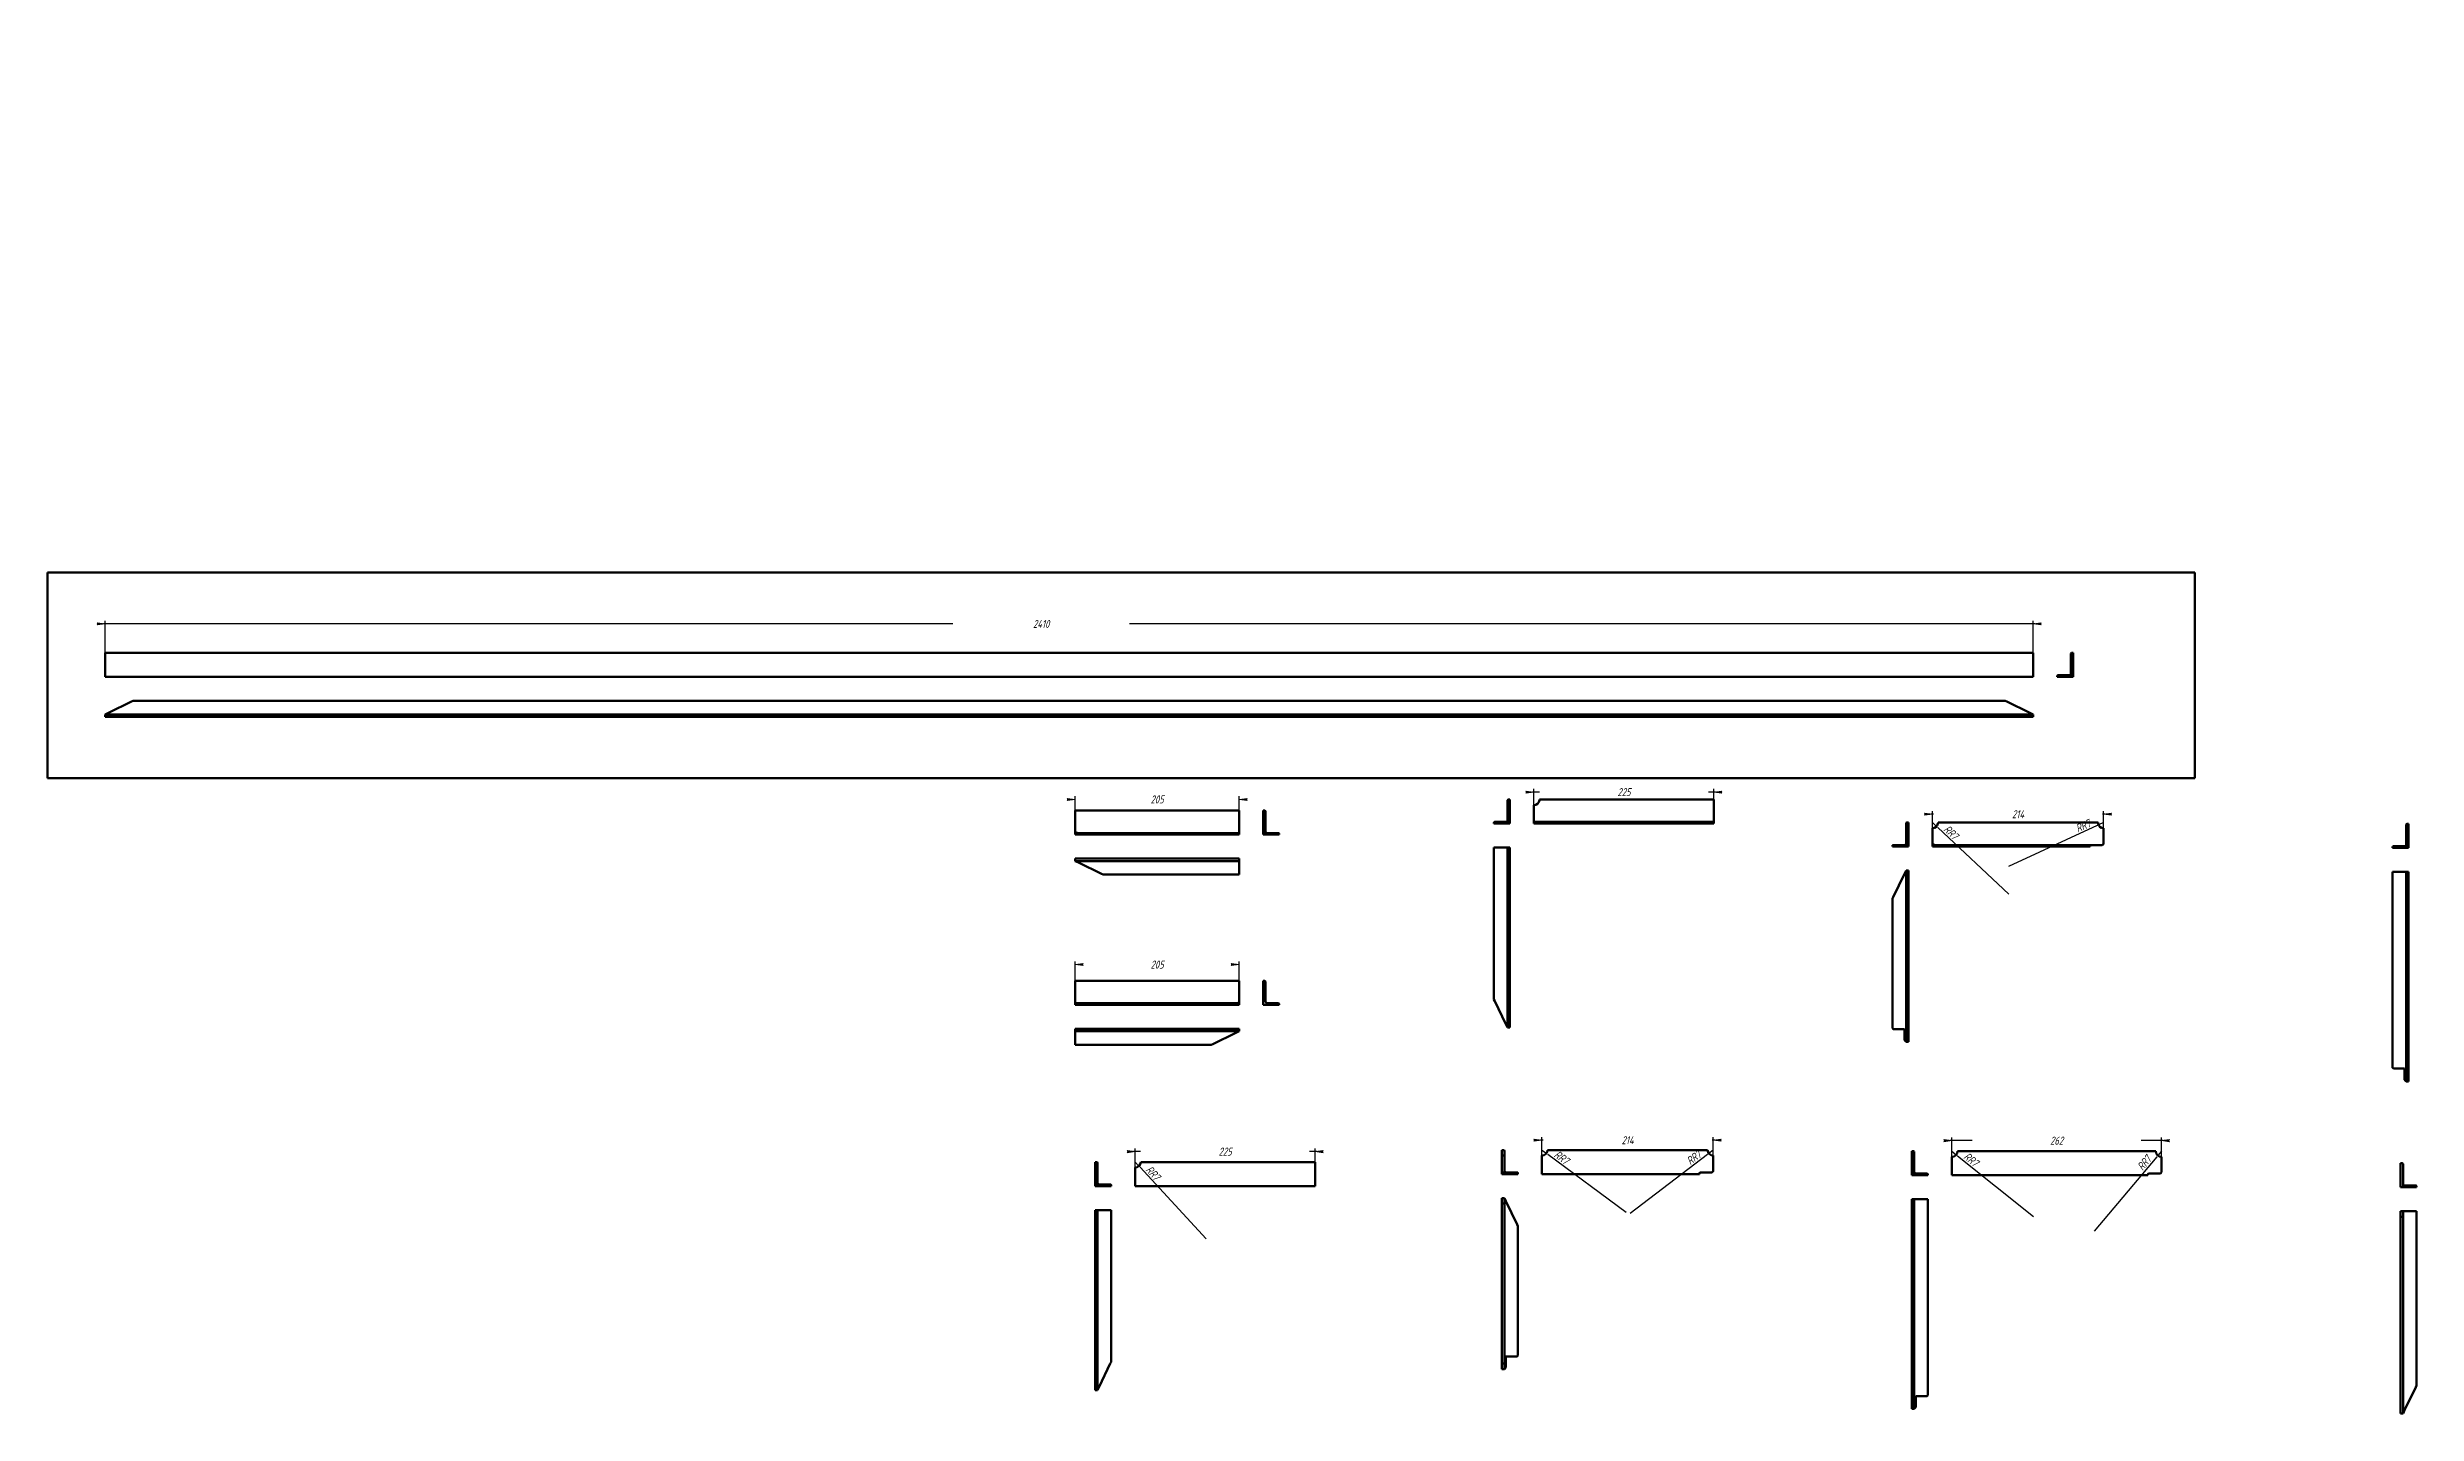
# Model space of a CAD drawing. Header units: millimetres. Extents: x -591 to 5315, y -924 to 297.
# Drawn here: x -591 to 890, y -557 to 297 of the extents above; entities that cross this region are included whole.
import ezdxf

# ---------------------------------------------------------------- set-up
doc = ezdxf.new("R2010")
doc.units = ezdxf.units.MM
doc.linetypes.add('K5LT_BASIC', pattern=[0])
doc.linetypes.add('K5LT_THIN', pattern=[0])
doc.layers.add('Системный слой', color=7, linetype='Continuous')
doc.layers.add('Системный слой (1)', color=7, linetype='Continuous', true_color=0x909090)
doc.styles.add('KDIMTEXTSTYLE', font='GOST_AU.SHX', dxfattribs={"width": 0.96, "oblique": 15, "height": 5})
doc.dimstyles.new('KDIMSTYLE (0.50)', dxfattribs={"dimtxt": 5, "dimasz": 1, "dimexe": 2, "dimexo": 0, "dimgap": 1, "dimtad": 1, "dimlfac": 2, "dimtxsty": 'KDIMTEXTSTYLE', "dimsah": 1, "dimcen": 0, "dimdle": 1, "dimadec": 0, "dimazin": 0, "dimtfac": 0.667, "dimtmove": 0, "dimatfit": 3, "dimfxl": 1, "dimtvp": 1, "dimtolj": 1, "dimtzin": 0, "dimarcsym": 0})

# ---------------------------------------------------------------- blocks, each defined once
blk = doc.blocks.new('U0')
at = {"layer": 'Системный слой (1)', "color": 5, "linetype": 'K5LT_BASIC', "lineweight": 60, "true_color": 0x0000ff}
for p, q in [((-591.0177778287658, -31.14171534612808), (750.9822221712342, -31.14171534612808)), ((-591.0177778287658, -159.7153020634488), (-591.0177778287658, -31.14171534612808)), ((750.9822221712342, -31.14171534612808), (750.9822221712342, -159.7153020634488)), ((750.9822221712342, -159.7153020634488), (-591.0177778287658, -159.7153020634488))]:
    blk.add_line(p, q, dxfattribs=at)
blk = doc.blocks.new('KDIMARROW_01')
at = {"layer": 'Системный слой'}
blk.add_hatch(color=0, dxfattribs=at).paths.add_polyline_path([(-5, -0.6582624912261956), (0, 0), (-5, 0.658262491226197), (-4.5, 5.51091059616309e-16)])
at = {"layer": 'Системный слой', "color": 0, "linetype": 'K5LT_THIN', "lineweight": 18}
for p, q in [((-4.5, 5.51091059616309e-16), (-5, 0.658262491226197)), ((-5, 0.658262491226197), (0, 0)), ((0, 0), (-5, -0.6582624912261956)), ((-5, -0.6582624912261956), (-4.5, 5.51091059616309e-16))]:
    blk.add_line(p, q, dxfattribs=at)
at = {"layer": 'Системный слой (1)', "color": 0, "linetype": 'K5LT_THIN', "lineweight": 18}
blk.add_line((0, 0), (-1, 0), dxfattribs=at)
blk = doc.blocks.new('KDIMARROW_02')
at = {"layer": 'Системный слой'}
blk.add_hatch(color=0, dxfattribs=at).paths.add_polyline_path([(4.5, -5.51091059616309e-16), (5, 0.6582624912261956), (0, 0), (5, -0.658262491226197)])
at = {"layer": 'Системный слой', "color": 0, "linetype": 'K5LT_THIN', "lineweight": 18}
for p, q in [((5, 0.6582624912261956), (0, 0)), ((0, 0), (5, -0.658262491226197)), ((0, 0), (7, -8.572527594031472e-16)), ((4.5, -5.51091059616309e-16), (5, 0.6582624912261956)), ((5, -0.658262491226197), (4.5, -5.51091059616309e-16))]:
    blk.add_line(p, q, dxfattribs=at)
at = {"layer": 'Системный слой (1)', "color": 0, "linetype": 'K5LT_THIN', "lineweight": 18}
blk.add_line((0, 0), (-1, 0), dxfattribs=at)

msp = doc.modelspace()

# ---------------------------------------------------------------- linework, layer by layer
at = {"layer": 'Системный слой (1)', "color": 5, "linetype": 'K5LT_BASIC', "lineweight": 60, "true_color": 0x0000ff}
for p, q in [((-554.968153834399, -81.35749035208391), (650.0318461655771, -81.35749035208391)), ((-554.968153834399, -81.35749035208391), (-554.968153834399, -96.35749035208391)), ((650.0318461655771, -81.35749035208391), (650.0318461655771, -96.35749035208391)), ((673.531846165578, -94.35749035208391), (673.531846165578, -81.85749035208391)), ((674.031846165578, -81.35749035208391), (675.031846165578, -81.35749035208391)), ((675.031846165578, -81.35749035208391), (675.031846165578, -96.35749035208391)), ((-554.968153834399, -96.35749035208391), (650.0318461655771, -96.35749035208391)), ((665.031846165578, -95.85749035208391), (665.031846165578, -96.35749035208391)), ((665.031846165578, -96.35749035208391), (673.531846165578, -96.35749035208721)), ((672.5318461655783, -95.35749035208391), (665.531846165578, -95.35749035208391)), ((673.531846165578, -94.35749035208391), (673.531846165578, -96.35749035208721)), ((675.031846165578, -96.35749035208391), (673.531846165578, -96.35749035208721)), ((-552.909330304987, -118.8574903520882), (-538.497565599104, -111.857490352088)), ((-537.468153834398, -111.357490352088), (-538.497565599104, -111.857490352088)), ((-537.468153834398, -111.357490352088), (632.5318461655771, -111.357490352088)), ((633.5612579302821, -111.857490352088), (632.5318461655771, -111.357490352088)), ((633.5612579302821, -111.857490352088), (647.9730226361651, -118.8574903520882)), ((-554.968153834399, -119.857490352088), (-552.909330304987, -118.8574903520882)), ((-554.968153834399, -120.357490352088), (-554.968153834399, -119.857490352088)), ((-554.968153834399, -119.857490352088), (650.0318461655771, -119.857490352088)), ((-554.968153834399, -120.357490352088), (-554.968153834399, -121.357490352088)), ((-554.968153834399, -121.357490352088), (650.0318461655771, -121.357490352088)), ((647.9730226361651, -118.8574903520882), (650.0318461655771, -119.857490352088)), ((650.0318461655771, -119.857490352088), (650.0318461655771, -120.357490352088)), ((650.0318461655771, -120.357490352088), (650.0318461655771, -121.357490352088)), ((321.5069428046595, -173.5116301187224), (321.5069428046595, -186.0116301187224)), ((323.0069428046595, -173.0116301187224), (322.0069428046595, -173.0116301187224)), ((323.0069428046595, -188.0116301187224), (323.0069428046595, -173.0116301187224)), ((338.0069428046595, -186.0116301187224), (338.0069428046595, -176.5116301187091)), ((450.506942804659, -173.0116301187224), (341.506942804659, -173.0116301187091)), ((450.506942804659, -173.0116301187224), (450.506942804659, -173.5116301187224)), ((450.506942804659, -173.5116301187224), (450.506942804659, -186.0116301187224)), ((51.25670481571535, -180.0116301187175), (153.7567048156955, -180.0116301187175)), ((51.25670481571535, -180.0116301187175), (51.25670481571535, -180.5116301187175)), ((51.25670481571535, -180.5116301187175), (51.25670481571535, -193.0116301187175)), ((153.7567048156955, -180.0116301187175), (153.7567048156955, -180.5116301187175)), ((153.7567048156955, -180.5116301187175), (153.7567048156955, -193.0116301187175)), ((168.7567048156952, -195.0116301187175), (168.7567048156952, -180.0116301187175)), ((168.7567048156952, -180.0116301187175), (169.7567048156952, -180.0116301187175)), ((170.2567048156952, -180.5116301187175), (170.2567048156952, -193.0116301187175)), ((313.0069428046595, -187.5116301187224), (313.0069428046595, -188.0116301187224)), ((321.5069428046595, -188.0116301187257), (313.0069428046595, -188.0116301187224)), ((320.5069428046595, -187.0116301187224), (313.5069428046595, -187.0116301187224)), ((321.5069428046595, -188.0116301187257), (321.5069428046595, -186.0116301187224)), ((321.5069428046595, -188.0116301187257), (323.0069428046595, -188.0116301187224)), ((338.0069428046595, -187.0116301187224), (338.0069428046595, -186.0116301187224)), ((434.0363545693644, -187.0116301187224), (338.0069428046595, -187.0116301187224)), ((338.0069428046595, -187.5116301187224), (338.0069428046595, -187.0116301187224)), ((338.0069428046595, -188.0116301187224), (338.0069428046595, -187.5116301187224)), ((433.006942804659, -188.0116301187224), (338.0069428046595, -188.0116301187224)), ((433.006942804659, -187.5116301187224), (433.006942804659, -188.0116301187224)), ((450.506942804659, -188.0116301187257), (433.006942804659, -188.0116301187224)), ((448.4481192752492, -187.0116301187224), (434.0363545693644, -187.0116301187224)), ((450.506942804659, -188.0116301187257), (450.506942804659, -186.0116301187224)), ((570.5162611134253, -191.0116301187174), (570.5162611134253, -188.0116301187174)), ((570.5162611134253, -200.5116301187174), (570.5162611134253, -191.0116301187174)), ((570.5162611134253, -191.0116301187174), (572.0162611134253, -191.0116301187297)), ((571.0162611134253, -187.5116301187174), (572.0162611134253, -187.5116301187174)), ((572.0162611134253, -187.5116301187174), (572.0162611134253, -191.0116301187297)), ((572.0162611134253, -191.0116301187297), (572.0162611134253, -200.5116301187174)), ((587.016261113426, -191.0116301187174), (587.016261113426, -200.5116301187174)), ((690.516261113426, -187.5116301187174), (590.516261113426, -187.5116301187174)), ((694.016261113426, -200.5116301187174), (694.016261113426, -191.0116301187174)), ((883.1122289675804, -188.7616301187175), (883.1122289675804, -191.7616301187138)), ((883.1122289675804, -191.7616301187138), (883.1122289675804, -201.2616301187175)), ((883.1122289675804, -191.7616301187138), (884.6122289675804, -191.7616301187138)), ((883.6122289675804, -188.2616301187175), (884.6122289675804, -188.2616301187175)), ((884.6122289675804, -191.7616301187138), (884.6122289675804, -188.2616301187175)), ((884.6122289675804, -201.2616301187175), (884.6122289675804, -191.7616301187138)), ((51.25670481571535, -195.0116301187175), (51.25670481571535, -193.0116301187175)), ((68.75670481571535, -195.0116301187175), (51.25670481571535, -195.0116301187175)), ((67.7272930510104, -194.0116301187175), (53.31552834512843, -194.0116301187175)), ((67.7272930510104, -194.0116301187175), (153.7567048156955, -194.0116301187175)), ((68.75670481571535, -194.5116301187175), (68.75670481571535, -195.0116301187175)), ((68.75670481571535, -195.0116301187175), (153.7567048156955, -195.0116301187175)), ((153.7567048156955, -193.0116301187175), (153.7567048156955, -194.0116301187175)), ((153.7567048156955, -194.0116301187175), (153.7567048156955, -194.5116301187175)), ((153.7567048156955, -194.5116301187175), (153.7567048156955, -195.0116301187175)), ((170.2567048156952, -195.0116301187175), (168.7567048156952, -195.0116301187175)), ((170.2567048156952, -195.0116301187175), (170.2567048156952, -193.0116301187175)), ((178.7567048156952, -195.0116301187175), (170.2567048156952, -195.0116301187175)), ((178.2567048156952, -194.0116301187175), (171.2567048156952, -194.0116301187175)), ((178.7567048156952, -194.5116301187175), (178.7567048156952, -195.0116301187175)), ((313.0069428046595, -298.0116301187263), (313.0069428046595, -203.0116301187268)), ((313.0069428046595, -203.0116301187268), (313.5069428046595, -203.0116301187268)), ((313.5069428046595, -203.0116301187268), (320.5069428046595, -203.0116301187268)), ((320.5069428046595, -203.0116301187268), (321.5069428046595, -203.0116301187268)), ((321.5069428046595, -203.0116301187268), (321.5069428046595, -206.4757317338513)), ((321.5069428046595, -203.0116301187268), (323.0069428046595, -203.0116301187268)), ((321.5069428046595, -315.5116301187263), (321.5069428046595, -206.4757317338513)), ((322.0069428046595, -206.5116301187263), (323.0069428046595, -206.5116301187263)), ((323.0069428046595, -206.5116301187263), (323.0069428046595, -203.0116301187268)), ((323.0069428046595, -315.5116301187263), (323.0069428046595, -206.5116301187263)), ((562.0162611134253, -202.5116301187174), (562.0162611134253, -202.0116301187174)), ((572.0162611134253, -202.5116301187174), (562.0162611134253, -202.5116301187174)), ((569.5162611134253, -201.5116301187174), (562.5162611134253, -201.5116301187174)), ((572.0162611134253, -201.5116301187174), (569.5162611134253, -201.5116301187174)), ((572.0162611134253, -201.5116301187174), (572.0162611134253, -200.5116301187174)), ((572.0162611134253, -201.5116301187174), (572.0162611134253, -202.0116301187174)), ((572.0162611134253, -202.0116301187174), (572.0162611134253, -202.5116301187174)), ((587.016261113426, -202.5116301187174), (587.016261113426, -200.5116301187174)), ((604.516261113426, -202.5116301187032), (587.016261113426, -202.5116301187174)), ((589.0750846427711, -201.5116301187174), (603.4868493486986, -201.5116301187174)), ((686.016261113426, -201.5116301187174), (603.4868493486986, -201.5116301187174)), ((604.516261113426, -202.0116301187174), (604.516261113426, -202.5116301187032)), ((685.516261113426, -202.5116301187174), (604.516261113426, -202.5116301187032)), ((685.516261113426, -202.5116301187174), (685.516261113426, -202.0116301187174)), ((693.0162611134263, -201.5116301187174), (686.016261113426, -201.5116301187174)), ((874.6122289675804, -202.7616301187175), (874.6122289675804, -203.2616301187175)), ((884.6122289675804, -203.2616301187175), (874.6122289675804, -203.2616301187175)), ((882.1122289675804, -202.2616301187175), (875.1122289675804, -202.2616301187175)), ((884.6122289675804, -202.2616301187175), (882.1122289675804, -202.2616301187175)), ((884.6122289675804, -201.2616301187175), (884.6122289675804, -202.2616301187175)), ((884.6122289675804, -202.7616301187175), (884.6122289675804, -202.2616301187175)), ((884.6122289675804, -203.2616301187175), (884.6122289675804, -202.7616301187175)), ((51.25670481571535, -210.0116301187218), (153.7567048156955, -210.0116301187218)), ((51.25670481571535, -210.0116301187218), (51.25670481571535, -211.0116301187218)), ((51.25670481571535, -211.0116301187218), (51.25670481571535, -211.5116301187218)), ((51.25670481571535, -211.5116301187218), (53.31552834512843, -212.5116301187218)), ((51.25670481571535, -211.5116301187218), (153.7567048156955, -211.5116301187218)), ((67.7272930510104, -219.5116301187218), (53.31552834512843, -212.5116301187218)), ((68.75670481571535, -220.0116301187218), (67.7272930510104, -219.5116301187218)), ((68.75670481571535, -220.0116301187218), (153.7567048156955, -220.0116301187218)), ((153.7567048156955, -210.0116301187218), (153.7567048156955, -211.0116301187218)), ((153.7567048156955, -211.0116301187218), (153.7567048156955, -211.5116301187218)), ((153.7567048156955, -211.5116301187218), (153.7567048156955, -212.5116301187218)), ((153.7567048156955, -212.5116301187218), (153.7567048156955, -219.5116301187218)), ((153.7567048156955, -219.5116301187218), (153.7567048156955, -220.0116301187218)), ((569.5162611134305, -219.570453648063), (562.5162611134253, -233.9822183539904)), ((570.5162611134253, -217.5116301187179), (569.5162611134305, -219.570453648063)), ((570.5162611134253, -217.5116301187179), (572.0162611134253, -217.5116301187179)), ((570.5162611134253, -220.9757317338556), (570.5162611134253, -217.5116301187179)), ((570.5162611134253, -321.0475285035807), (570.5162611134253, -220.9757317338556)), ((571.0162611134253, -221.0116301187179), (572.0162611134253, -221.0116301187179)), ((572.0162611134253, -217.5116301187179), (572.0162611134253, -221.0116301187179)), ((572.0162611134253, -321.0116301187179), (572.0162611134253, -221.0116301187179)), ((874.6122289675804, -340.7616301187172), (874.6122289675804, -218.2616301187172)), ((874.6122289675804, -218.2616301187172), (875.1122289675804, -218.2616301187172)), ((875.1122289675804, -218.2616301187172), (882.1122289675804, -218.2616301187172)), ((882.1122289675804, -218.2616301187172), (883.1122289675804, -218.2616301187172)), ((883.1122289675804, -218.2616301187172), (884.6122289675804, -218.2616301187172)), ((883.1122289675804, -218.2616301187172), (883.1122289675804, -221.7257317338799)), ((883.1122289675804, -345.7975285035773), (883.1122289675804, -221.7257317338799)), ((883.6122289675804, -221.7616301187422), (884.6122289675804, -221.7616301187172)), ((884.6122289675804, -221.7616301187172), (884.6122289675804, -218.2616301187172)), ((884.6122289675804, -345.7616301187172), (884.6122289675804, -221.7616301187172)), ((562.0162611134253, -235.0116301187179), (562.5162611134253, -233.9822183539904)), ((562.0162611134253, -316.0116301187179), (562.0162611134253, -235.0116301187179)), ((153.7567048156958, -286.3827232232808), (51.25670481571569, -286.3827232232808)), ((51.25670481571569, -286.3827232232808), (51.25670481571569, -286.8827232232808)), ((51.25670481571569, -286.8827232232808), (51.25670481571569, -299.3827232232808)), ((153.7567048156958, -286.3827232232808), (153.7567048156958, -286.8827232232808)), ((153.7567048156958, -286.8827232232808), (153.7567048156958, -299.3827232232808)), ((168.756704815697, -301.3827232232808), (168.756704815697, -286.3827232232808)), ((168.756704815697, -286.3827232232808), (169.756704815697, -286.3827232232808)), ((170.256704815697, -286.8827232232808), (170.256704815697, -299.3827232232808)), ((51.25670481571569, -299.3827232232808), (51.25670481571569, -300.3827232232808)), ((137.2861165804007, -300.3827232232808), (51.25670481571569, -300.3827232232808)), ((51.25670481571569, -300.3827232232808), (51.25670481571569, -300.8827232232808)), ((51.25670481571569, -300.8827232232808), (51.25670481571569, -301.3827232232808)), ((136.2567048156958, -301.3827232232808), (51.25670481571569, -301.3827232232808)), ((136.2567048156958, -300.8827232232808), (136.2567048156958, -301.3827232232808)), ((136.2567048156958, -301.3827232232808), (153.7567048156958, -301.3827232232808)), ((137.2861165804007, -300.3827232232808), (151.6978812862827, -300.3827232232808)), ((153.7567048156958, -301.3827232232808), (153.7567048156958, -299.3827232232808)), ((178.756704815697, -301.3827232232808), (168.756704815697, -301.3827232232808)), ((171.256704815697, -300.3827232232808), (178.256704815697, -300.3827232232808)), ((178.756704815697, -300.8827232232808), (178.756704815697, -301.3827232232808)), ((313.5069428046595, -299.0410418834317), (313.0069428046595, -298.0116301187263)), ((320.5069428046595, -313.4528065893164), (313.5069428046595, -299.0410418834317)), ((51.25670481571569, -316.3827232232825), (51.25670481571569, -317.3827232232825)), ((153.7567048156958, -316.3827232232825), (51.25670481571569, -316.3827232232825)), ((51.25670481571569, -317.3827232232825), (51.25670481571569, -317.8827232232825)), ((51.25670481571569, -317.8827232232825), (51.25670481571569, -318.8827232232825)), ((153.7567048156958, -317.8827232232825), (51.25670481571569, -317.8827232232825)), ((51.25670481571569, -318.8827232232825), (51.25670481571569, -325.8827232232825)), ((137.2861165804007, -325.8827232232825), (151.6978812862827, -318.8827232232825)), ((153.7567048156958, -317.8827232232825), (151.6978812862827, -318.8827232232825)), ((153.7567048156958, -316.3827232232825), (153.7567048156958, -317.3827232232825)), ((153.7567048156958, -317.3827232232825), (153.7567048156958, -317.8827232232825)), ((320.5069428046595, -313.4528065893164), (321.5069428046595, -315.5116301187263)), ((322.0069428046595, -315.5116301187263), (321.5069428046595, -315.5116301187263)), ((323.0069428046595, -315.5116301187263), (322.0069428046595, -315.5116301187263)), ((562.5162611134253, -316.5116301187179), (562.0162611134253, -316.0116301187179)), ((569.5162611134253, -316.5116301187179), (562.5162611134253, -316.5116301187179)), ((569.5162611134253, -323.5116301187181), (569.5162611134253, -316.5116301187179)), ((569.5162611134253, -323.5116301187181), (570.5162611134253, -324.5116301187179)), ((570.5162611134253, -324.5116301187179), (570.5162611134253, -321.0475285035807)), ((570.5162611134253, -324.5116301187179), (572.0162611134253, -324.5116301187179)), ((571.0162611134253, -321.0116301187179), (572.0162611134253, -321.0116301187179)), ((572.0162611134253, -321.0116301187179), (572.0162611134253, -324.5116301187179)), ((51.25670481571569, -325.8827232232825), (51.25670481571569, -326.3827232232825)), ((136.2567048156958, -326.3827232232825), (51.25670481571569, -326.3827232232825)), ((136.2567048156958, -326.3827232232825), (137.2861165804007, -325.8827232232825)), ((875.1122289675804, -341.2616301187172), (874.6122289675804, -340.7616301187172)), ((882.1122289675804, -341.2616301187172), (875.1122289675804, -341.2616301187172)), ((882.1122289675804, -348.2616301187177), (882.1122289675804, -341.2616301187172)), ((882.1122289675804, -348.2616301187177), (883.1122289675804, -349.2616301187172)), ((883.1122289675804, -345.7975285035773), (883.1122289675804, -349.2616301187172)), ((883.1122289675804, -349.2616301187172), (884.6122289675804, -349.2616301187172)), ((883.6122289675804, -345.7616301187172), (884.6122289675804, -345.7616301187172)), ((884.6122289675804, -349.2616301187172), (884.6122289675804, -345.7616301187172)), ((63.75670481571534, -414.5998897253455), (63.75670481571534, -399.5998897253455)), ((63.75670481571534, -399.5998897253455), (64.75670481571532, -399.5998897253455)), ((201.2567048157148, -399.5998897253455), (92.25670481571478, -399.5998897253455)), ((201.2567048157148, -414.5998897253455), (201.2567048157148, -399.5998897253455)), ((318.0069428046597, -392.0998897253453), (318.0069428046597, -395.5998897253576)), ((319.0069428046597, -392.0998897253453), (318.0069428046597, -392.0998897253453)), ((319.5069428046597, -395.5998897253453), (318.0069428046597, -395.5998897253576)), ((318.0069428046597, -395.5998897253576), (318.0069428046597, -405.0998897253453)), ((319.5069428046597, -395.5998897253453), (319.5069428046597, -392.5998897253453)), ((319.5069428046597, -405.0998897253453), (319.5069428046597, -395.5998897253453)), ((343.0069428046666, -407.0998897253453), (343.0069428046666, -395.5998897253576)), ((446.5069428046666, -392.0998897253453), (346.5069428046666, -392.0998897253453)), ((450.0069428046666, -395.5998897253453), (450.0069428046666, -405.0998897253453)), ((575.1555139500471, -392.8498897253455), (574.1555139500472, -392.8498897253455)), ((574.1555139500472, -392.8498897253455), (574.1555139500472, -396.3498897253455)), ((575.6555139500471, -396.3498897253455), (574.1555139500472, -396.3498897253455)), ((574.1555139500472, -405.8498897253455), (574.1555139500472, -396.3498897253455)), ((575.6555139500471, -393.3498897253455), (575.6555139500471, -396.3498897253455)), ((575.6555139500471, -396.3498897253455), (575.6555139500471, -405.8498897253455)), ((599.1555139500474, -396.3498897253455), (599.1555139500474, -407.8498897253455)), ((726.6555139500474, -392.8498897253455), (602.6555139500474, -392.8498897253455)), ((730.1555139500474, -405.8498897253455), (730.1555139500474, -396.3498897253455)), ((65.25670481571532, -400.0998897253455), (65.25670481571532, -412.5998897253455)), ((65.25670481571532, -414.5998897253488), (65.25670481571532, -412.5998897253455)), ((66.25670481571532, -413.5998897253455), (73.25670481571534, -413.5998897253455)), ((73.75670481571534, -414.0998897253455), (73.75670481571534, -414.5998897253455)), ((88.75670481571524, -403.0998897253322), (88.75670481571524, -414.5998897253455)), ((318.0069428046597, -406.0998897253453), (318.0069428046597, -405.0998897253453)), ((318.0069428046597, -406.0998897253453), (318.0069428046597, -406.5998897253453)), ((318.0069428046597, -406.0998897253453), (320.5069428046597, -406.0998897253453)), ((318.0069428046597, -406.5998897253453), (318.0069428046597, -407.0998897253453)), ((318.0069428046597, -407.0998897253453), (328.0069428046597, -407.0998897253453)), ((320.5069428046597, -406.0998897253453), (327.5069428046597, -406.0998897253453)), ((328.0069428046597, -407.0998897253453), (328.0069428046597, -406.5998897253453)), ((441.5069428046666, -407.0998897253453), (343.0069428046666, -407.0998897253453)), ((441.5069428046666, -406.5998897253453), (441.5069428046666, -407.0998897253453)), ((449.0069428046668, -406.0998897253453), (442.0069428046493, -406.0998897253453)), ((574.1555139500472, -405.8498897253455), (574.1555139500472, -406.8498897253455)), ((574.1555139500472, -406.8498897253455), (576.6555139500471, -406.8498897253455)), ((574.1555139500472, -407.3498897253455), (574.1555139500472, -406.8498897253455)), ((574.1555139500472, -407.8498897253455), (574.1555139500472, -407.3498897253455)), ((574.1555139500472, -407.8498897253455), (584.1555139500471, -407.8498897253455)), ((576.6555139500471, -406.8498897253455), (583.6555139500471, -406.8498897253455)), ((584.1555139500471, -407.3498897253455), (584.1555139500471, -407.8498897253455)), ((721.6555139500474, -407.8498897253455), (599.1555139500474, -407.8498897253455)), ((721.6555139500474, -407.8498897253455), (721.6555139500474, -407.3498897253455)), ((722.1555139500474, -406.8498897253455), (729.1555139500479, -406.8498897253455)), ((880.6122289675799, -400.3498897253455), (879.61222896758, -400.3498897253455)), ((879.61222896758, -400.3498897253455), (879.61222896758, -415.3498897253455)), ((881.1122289675799, -413.3498897253455), (881.1122289675799, -400.8498897253455)), ((881.1122289675799, -413.3498897253455), (881.1122289675799, -415.3498897253455)), ((882.1122289675799, -414.3498897253455), (889.1122289675799, -414.3498897253455)), ((65.25670481571532, -414.5998897253488), (63.75670481571534, -414.5998897253455)), ((65.25670481571532, -414.5998897253488), (73.75670481571534, -414.5998897253455)), ((201.2567048157148, -414.5998897253455), (88.75670481571524, -414.5998897253455)), ((318.0069428046597, -422.0998897253526), (318.0069428046597, -425.5998897253526)), ((319.5069428046597, -422.0998897253526), (318.0069428046597, -422.0998897253526)), ((319.0069428046597, -425.5998897253526), (318.0069428046597, -425.5998897253526)), ((318.0069428046597, -525.5998897253526), (318.0069428046597, -425.5998897253526)), ((319.5069428046597, -422.0998897253526), (320.5069428046546, -424.1587132546977)), ((319.5069428046597, -425.5639913404902), (319.5069428046597, -422.0998897253526)), ((319.5069428046597, -525.6357881102153), (319.5069428046597, -425.5639913404902)), ((320.5069428046546, -424.1587132546977), (327.5069428046597, -438.5704779606251)), ((575.6555139500471, -422.8498897253457), (574.1555139500472, -422.8498897253457)), ((574.1555139500472, -422.8498897253457), (574.1555139500472, -426.3498897253457)), ((575.1555139500471, -426.3498897253708), (574.1555139500472, -426.3498897253457)), ((574.1555139500472, -550.3498897253457), (574.1555139500472, -426.3498897253457)), ((576.6555139500471, -422.8498897253457), (575.6555139500471, -422.8498897253457)), ((575.6555139500471, -422.8498897253457), (575.6555139500471, -426.3139913405112)), ((575.6555139500471, -550.3857881102058), (575.6555139500471, -426.3139913405112)), ((583.6555139500471, -422.8498897253457), (576.6555139500471, -422.8498897253457)), ((584.1555139500471, -422.8498897253457), (583.6555139500471, -422.8498897253457)), ((584.1555139500471, -545.3498897253457), (584.1555139500471, -422.8498897253457)), ((879.61222896758, -415.3498897253455), (881.1122289675799, -415.3498897253455)), ((881.1122289675799, -415.3498897253455), (889.6122289675799, -415.3498897253455)), ((889.6122289675799, -414.8498897253455), (889.6122289675799, -415.3498897253455)), ((65.25670481571532, -429.5998897253489), (63.75670481571534, -429.5998897253489)), ((63.75670481571534, -433.0998897253485), (63.75670481571534, -429.5998897253489)), ((63.75670481571534, -542.0998897253485), (63.75670481571534, -433.0998897253485)), ((64.75670481571532, -433.0998897253485), (63.75670481571534, -433.0998897253485)), ((66.25670481571532, -429.5998897253489), (65.25670481571532, -429.5998897253489)), ((65.25670481571532, -429.5998897253489), (65.25670481571532, -433.0639913404734)), ((65.25670481571532, -542.0998897253485), (65.25670481571532, -433.0639913404734)), ((73.25670481571534, -429.5998897253489), (66.25670481571532, -429.5998897253489)), ((73.75670481571534, -429.5998897253489), (73.25670481571534, -429.5998897253489)), ((73.75670481571534, -524.5998897253485), (73.75670481571534, -429.5998897253489)), ((328.0069428046597, -439.5998897253526), (327.5069428046597, -438.5704779606251)), ((328.0069428046597, -520.5998897253526), (328.0069428046597, -439.5998897253526)), ((879.61222896758, -430.3498897253457), (879.61222896758, -433.8498897253455)), ((881.1122289675799, -430.3498897253457), (879.61222896758, -430.3498897253457)), ((879.61222896758, -556.8498897253453), (879.61222896758, -433.8498897253455)), ((880.6122289675799, -433.8498897253455), (879.61222896758, -433.8498897253455)), ((881.1122289675799, -430.3498897253457), (881.1122289675799, -433.8139913404932)), ((882.1122289675799, -430.3498897253457), (881.1122289675799, -430.3498897253457)), ((881.1122289675799, -556.8498897253453), (881.1122289675799, -433.8139913404932)), ((889.1122289675799, -430.3498897253457), (882.1122289675799, -430.3498897253457)), ((889.6122289675799, -430.3498897253457), (889.1122289675799, -430.3498897253457)), ((889.6122289675799, -539.3498897253457), (889.6122289675799, -430.3498897253457)), ((66.25670481571532, -540.0410661959386), (73.25670481571534, -525.6293014900539)), ((73.25670481571534, -525.6293014900539), (73.75670481571534, -524.5998897253485)), ((318.0069428046597, -525.5998897253526), (318.0069428046597, -529.0998897253526)), ((319.0069428046597, -525.5998897253526), (318.0069428046597, -525.5998897253526)), ((319.5069428046597, -529.0998897253526), (318.0069428046597, -529.0998897253526)), ((319.5069428046597, -529.0998897253526), (319.5069428046597, -525.6357881102153)), ((320.5069428046597, -528.0998897253528), (319.5069428046597, -529.0998897253526)), ((320.5069428046597, -521.0998897253526), (327.5069428046597, -521.0998897253526)), ((320.5069428046597, -528.0998897253528), (320.5069428046597, -521.0998897253526)), ((327.5069428046597, -521.0998897253526), (328.0069428046597, -520.5998897253526)), ((63.75670481571534, -542.0998897253485), (64.75670481571532, -542.0998897253485)), ((64.75670481571532, -542.0998897253485), (65.25670481571532, -542.0998897253485)), ((66.25670481571532, -540.0410661959386), (65.25670481571532, -542.0998897253485)), ((576.6555139500471, -552.8498897253462), (576.6555139500471, -545.8498897253457)), ((576.6555139500471, -545.8498897253457), (583.6555139500471, -545.8498897253457)), ((583.6555139500471, -545.8498897253457), (584.1555139500471, -545.3498897253457)), ((882.1122289675799, -554.7910661959331), (889.1122289675799, -540.3793014900507)), ((889.1122289675799, -540.3793014900507), (889.6122289675799, -539.3498897253457)), ((575.1555139500471, -550.3498897253457), (574.1555139500472, -550.3498897253457)), ((574.1555139500472, -550.3498897253457), (574.1555139500472, -553.8498897253457)), ((575.6555139500471, -553.8498897253457), (574.1555139500472, -553.8498897253457)), ((575.6555139500471, -550.3857881102058), (575.6555139500471, -553.8498897253457)), ((576.6555139500471, -552.8498897253462), (575.6555139500471, -553.8498897253457)), ((880.6122289675799, -556.8498897253453), (879.61222896758, -556.8498897253453)), ((881.1122289675799, -556.8498897253453), (880.6122289675799, -556.8498897253453)), ((882.1122289675799, -554.7910661959331), (881.1122289675799, -556.8498897253453))]:
    msp.add_line(p, q, dxfattribs=at)
for centre, radius, start, end in [((674.031846165578, -81.85749035208391), 0.4999999999999455, 90, 180), ((665.531846165578, -95.85749035208391), 0.4999999999999454, 90.00000000002636, 180.0000000000009), ((672.5318461655783, -94.35749035208391), 0.9999999999999459, 269.9999999999829, 0), ((322.0069428046595, -173.5116301187224), 0.4999999999999455, 90, 180), ((338.0069428046595, -173.0116301187091), 3.499999999999923, 270, 351.7867892980162), ((338.0069428046595, -173.0116301187094), 3.499999999999923, 351.7867892982321, 0), ((169.7567048156952, -180.5116301187175), 0.4999999999998346, 0, 90), ((313.5069428046595, -187.5116301187224), 0.4999999999999455, 89.99999999995603, 180.0000000000009), ((320.5069428046595, -186.0116301187224), 0.999999999999946, 270.0000000000792, 0), ((571.0162611134253, -188.0116301187174), 0.4999999999999455, 90, 180), ((587.016261113426, -187.5116301187174), 3.500000000000002, 270, 351.7867892982616), ((587.016261113426, -187.5116301187169), 3.500000000000001, 351.7867892982608, 0), ((694.016261113426, -187.5116301187169), 3.5, 180.0000000000062, 188.2132107017231), ((694.016261113426, -187.5116301187174), 3.500000000000001, 188.2132107017394, 270), ((883.6122289675804, -188.7616301187175), 0.4999999999999455, 90, 180), ((171.2567048156952, -193.0116301187144), 0.9999999999997236, 180.0000000001693, 269.9999999990919), ((178.2567048156952, -194.5116301187185), 0.5000000000000566, 0, 90.00000000179826), ((562.5162611134253, -202.0116301187174), 0.4999999999999455, 90, 180), ((569.5162611134253, -200.5116301187174), 0.999999999999946, 269.9999999999939, 0), ((686.016261113426, -202.0116301187174), 0.4999999999999455, 90, 180), ((693.0162611134263, -200.5116301187174), 0.999999999999946, 269.9999999999939, 0), ((875.1122289675804, -202.7616301187175), 0.4999999999998346, 90, 180), ((882.1122289675804, -201.2616301187175), 0.999999999999946, 270, 0), ((169.756704815697, -286.8827232232808), 0.4999999999998346, 0, 90), ((171.256704815697, -299.3827232232808), 0.9999999999997236, 180, 270), ((178.256704815697, -300.8827232232808), 0.5000000000000565, 0, 90), ((64.75670481571535, -400.0998897253455), 0.4999999999999455, 0, 90), ((88.75670481571524, -399.5998897253322), 3.499999999999923, 270.0000000002169, 0), ((319.0069428046597, -392.5998897253453), 0.4999999999999455, 0, 90), ((343.0069428046666, -392.0998897253453), 3.500000000000001, 270, 0), ((450.0069428046666, -392.0998897253453), 3.500000000000001, 180, 270), ((575.1555139500471, -393.3498897253455), 0.4999999999999455, 0, 90), ((599.1555139500474, -392.8498897253455), 3.499999999999923, 270, 0), ((730.1555139500474, -392.8498897253455), 3.499999999999923, 180, 270), ((66.25670481571532, -412.5998897253455), 0.999999999999946, 180, 269.9999999999207), ((73.25670481571534, -414.0998897253455), 0.4999999999999455, 0, 90.00000000004391), ((320.5069428046597, -405.0998897253453), 0.999999999999946, 180, 270.0000000000004), ((327.5069428046597, -406.5998897253453), 0.4999999999999455, 0, 89.99999999999919), ((442.0069428046666, -406.5998897253453), 0.4999999999999455, 90.00000000198018, 180), ((449.0069428046666, -405.0998897253453), 0.999999999999946, 270, 0), ((576.6555139500471, -405.8498897253455), 0.999999999999946, 180, 270.000000000013), ((583.6555139500471, -407.3498897253455), 0.4999999999999455, 0, 90), ((722.1555139500474, -407.3498897253455), 0.4999999999998346, 90, 180), ((729.1555139500474, -405.8498897253455), 0.999999999999946, 270, 0), ((880.6122289675799, -400.8498897253455), 0.4999999999999455, 0, 90), ((882.1122289675799, -413.3498897253455), 0.999999999999946, 180, 270.0000000000641), ((889.1122289675799, -414.8498897253455), 0.4999999999999455, 0, 89.99999999986623)]:
    msp.add_arc(centre, radius, start, end, dxfattribs=at)
for centre, major_axis, ratio, start_param, end_param in [((434.0363545693635, -187.5116301187224), (-1.02941176470578, -7.18834393291162e-15), 0.485714285714281, 4.712388980383906, 6.283185307179586), ((448.448119275246, -186.0116301187224), (-2.058823529411673, -1.437668786582403e-14), 0.485714285714281, 1.570796326796263, 3.141592653589777), ((53.31552834516856, -193.0116301187144), (2.058823529411148, -9.559160302633954e-14), 0.485714285714297, 3.141592653592843, 4.712388980368935), ((67.72729305105065, -194.5116301187185), (1.029411764705975, -4.779580151318839e-14), 0.485714285714297, 0, 1.570796326826376), ((589.0750846428532, -200.5116301187174), (-2.05882352941166, -3.174841283936962e-14), 0.4857142857142843, 0, 1.570796326758911), ((603.4868493487561, -202.0116301187174), (-1.029411764705773, -1.587420641968393e-14), 0.4857142857142844, 3.14159265358976, 4.712388980430166), ((137.2861165803605, -300.8827232232819), (-1.029411764705975, -4.650330045199559e-14), 0.485714285714297, 4.71238898035321, 6.283185307179586), ((151.6978812862426, -299.3827232232777), (-2.058823529411148, -9.300660090395493e-14), 0.485714285714297, 1.570796326810651, 3.141592653586743)]:
    msp.add_ellipse(centre, major_axis=major_axis, ratio=ratio, start_param=start_param, end_param=end_param, dxfattribs=at)
for points, knots in [([(321.5069428046595, -206.4757317338513), (321.5069429304124, -206.4814752516027), (321.5148163330565, -206.4897161393478), (321.5382842559766, -206.4968568606505), (321.5583891901149, -206.5005993168415), (321.5744254516904, -206.5028488992562), (321.5974767755222, -206.5052971113419), (321.6370143936752, -206.5081399805758), (321.6939627694161, -206.5101245340588), (321.7695479391226, -206.5112478764427), (321.847739639169, -206.5115915935608), (321.9311609507005, -206.5116317631737), (321.9825734148866, -206.5116301086646), (322.0069428046595, -206.5116301187263)], [0, 0, 0, 0, 2.114943635633053, 3.515544784011091, 4.10264949811129, 4.725042776004649, 5.317955097998134, 6.408876878343007, 8.211255205706466, 9.428165581560886, 11.2730027773257, 12.71753938934488, 14, 14, 14, 14]), ([(571.0162611134253, -221.0116301187179), (570.969935587833, -221.0116299764443), (570.8776740578085, -221.0116679792966), (570.7662968055794, -221.0112535074775), (570.6829716133769, -221.0095895478071), (570.6238346709156, -221.0068857539598), (570.5839588543969, -221.0031379206659), (570.5339064970374, -220.9951245931848), (570.5162611498542, -220.9857532687276), (570.5162611134253, -220.9757317338556)], [0, 0, 0, 0, 1.763066633681127, 3.523335688996767, 4.604032639671372, 5.705167036011979, 6.773127678391806, 7.359625959551892, 10, 10, 10, 10]), ([(883.1122289675804, -221.7257317338799), (883.1122290933647, -221.731475431387), (883.1201028713353, -221.7397164105564), (883.1435714789021, -221.7468571089616), (883.163676165329, -221.7505994373328), (883.179711608437, -221.7528488857338), (883.202760341102, -221.7552968465607), (883.2422927538832, -221.7581395192037), (883.2992380803057, -221.7601242988412), (883.374810921498, -221.7612476198346), (883.4529800388311, -221.7615914725375), (883.5364011527054, -221.7616317768375), (883.5878304448395, -221.7616301086473), (883.6122289675804, -221.7616301187422)], [0, 0, 0, 0, 2.115008332586586, 3.515601260400314, 4.102685550495608, 4.725043643189887, 5.31791093664009, 6.408661990255696, 8.210870262701546, 9.428041325364694, 11.27206717220282, 12.71601210643123, 14, 14, 14, 14]), ([(570.5162611134253, -321.0475285035807), (570.516261239209, -321.0417848060504), (570.5241350171802, -321.0335438268639), (570.5476036247475, -321.0264031284757), (570.5677083111741, -321.0226608001024), (570.5837437542809, -321.0204113517025), (570.6067924869403, -321.0179633908733), (570.6463248997142, -321.0151207182339), (570.7032702261318, -321.0131359385964), (570.7788430673259, -321.0120126175921), (570.8570121846647, -321.0116687648995), (570.9404332985359, -321.0116284606015), (570.9918625906755, -321.0116301287896), (571.0162611134253, -321.0116301187179)], [0, 0, 0, 0, 2.115008332657978, 3.515601260476554, 4.102685550505758, 4.725043643173891, 5.317910936610453, 6.408661989796066, 8.2108702619199, 9.428041325312325, 11.27206717195798, 12.71601210603855, 14, 14, 14, 14]), ([(883.6122289675804, -345.7616301187172), (883.5659034419889, -345.761630260994), (883.4736419119658, -345.7615922581349), (883.3622646597371, -345.7620067299617), (883.2789394675351, -345.7636706897392), (883.219802525069, -345.7663744834285), (883.1799267085477, -345.7701223167842), (883.1298743511906, -345.7781356441797), (883.1122290040076, -345.7875069687266), (883.1122289675804, -345.7975285035773)], [0, 0, 0, 0, 1.763066633658645, 3.523335688936078, 4.604032639650632, 5.705167036068303, 6.773127678481593, 7.359625959714855, 10, 10, 10, 10]), ([(319.0069428046597, -425.5998897253526), (319.0532683302523, -425.5998895830771), (319.1455298602759, -425.5999275859401), (319.2569071125059, -425.5995131141069), (319.340232304708, -425.5978491544472), (319.3993692471704, -425.5951453605878), (319.4392450636887, -425.5913975272999), (319.4892974210475, -425.5833841998206), (319.5069427682311, -425.5740128753603), (319.5069428046597, -425.5639913404902)], [0, 0, 0, 0, 1.763066633679941, 3.523335688989971, 4.604032639669006, 5.705167036024756, 6.773127678418049, 7.359625959592662, 10, 10, 10, 10]), ([(575.6555139500471, -426.3139913405112), (575.655513824262, -426.3197350380169), (575.6476400462932, -426.3279760171868), (575.6241714387257, -426.3351167155893), (575.6040667522986, -426.3388590439599), (575.5880313091907, -426.3411084923614), (575.5649825765288, -426.3435564531933), (575.5254501637494, -426.3463991258286), (575.468504837333, -426.3483839054734), (575.3929319961377, -426.3495072264736), (575.3147628787981, -426.3498510791587), (575.2313417649258, -426.3498913834669), (575.1799124727883, -426.3498897152749), (575.1555139500471, -426.3498897253708)], [0, 0, 0, 0, 2.115008332516796, 3.515601260356698, 4.102685550463846, 4.725043643124458, 5.317910936592306, 6.408661990043974, 8.210870262303045, 9.42804132532149, 11.27206717215788, 12.71601210643177, 14, 14, 14, 14]), ([(65.25670481571532, -433.0639913404734), (65.2567046899625, -433.0697348582221), (65.24883128731862, -433.077975745965), (65.22536336439828, -433.0851164672736), (65.20525843025989, -433.0888589234628), (65.18922216868435, -433.0911085058747), (65.1661708448527, -433.0935567179658), (65.12663322669974, -433.0963995871953), (65.0696848509579, -433.098384140691), (64.99409968125399, -433.0995074830521), (64.9159079812049, -433.0998512001784), (64.83248666967502, -433.0998913697949), (64.78107420548848, -433.0998897152836), (64.75670481571532, -433.0998897253485)], [0, 0, 0, 0, 2.114943635633231, 3.515544784017294, 4.102649498115056, 4.725042776010189, 5.317955098002608, 6.408876878351045, 8.21125520570754, 9.428165581567331, 11.27300277732737, 12.7175393893417, 14, 14, 14, 14]), ([(881.1122289675799, -433.8139913404932), (881.1122288418288, -433.819734845421), (881.1043554658049, -433.8279757267544), (881.0808875914412, -433.8351164496603), (881.0607826397381, -433.8388589149165), (881.0447463201192, -433.8411085068315), (881.0216948125178, -433.8435567367449), (880.9821568251853, -433.8463996198909), (880.9252082331641, -433.8483841573905), (880.8496221889686, -433.8495075012281), (880.771428887072, -433.8498512087751), (880.6880075614886, -433.8498913687938), (880.6365962909902, -433.8498897152895), (880.6122289675799, -433.8498897253455)], [0, 0, 0, 0, 2.114939047154313, 3.515540778431549, 4.102646940980684, 4.725042714216034, 5.317958229639896, 6.408892118232641, 8.21128250648437, 9.428174394910753, 11.27306913901633, 12.71764771933448, 14, 14, 14, 14]), ([(319.5069428046597, -525.6357881102153), (319.506942678876, -525.6300444126823), (319.4990689009039, -525.6218034335132), (319.4756002933372, -525.6146627351079), (319.4554956069096, -525.6109204067391), (319.4394601638033, -525.6086709583385), (319.4164114311461, -525.60622299751), (319.3768790183768, -525.6033803248681), (319.3199336919598, -525.6013955452277), (319.2443608507402, -525.6002722242245), (319.1661917333578, -525.5999283715253), (319.0827706194848, -525.5998880672391), (319.0313413273691, -525.5998897354257), (319.0069428046597, -525.5998897253526)], [0, 0, 0, 0, 2.115008332644381, 3.515601260584752, 4.102685550634317, 4.725043643195898, 5.317910936570394, 6.408661989643344, 8.210870261635193, 9.428041325453394, 11.27206717327917, 12.7160121081579, 14, 14, 14, 14]), ([(575.1555139500471, -550.3498897253457), (575.2018394756385, -550.3498898676212), (575.2941010056638, -550.3498518647548), (575.4054782578919, -550.3502663365862), (575.4888034500925, -550.3519302963691), (575.5479403925557, -550.3546340900739), (575.5878162090777, -550.3583819234154), (575.6378685664356, -550.3663952507959), (575.6555139136219, -550.3757665753337), (575.6555139500471, -550.3857881102058)], [0, 0, 0, 0, 1.763066633665245, 3.523335688967643, 4.604032639661153, 5.705167036036774, 6.773127678441639, 7.359625959666222, 10, 10, 10, 10])]:
    msp.add_open_spline(points, degree=3, knots=knots, dxfattribs=at)

# ---------------------------------------------------------------- block references
at = {"layer": 'Системный слой (1)'}
msp.add_blockref('U0', (0, 0), dxfattribs=at)

# ---------------------------------------------------------------- dimensions: what is measured, and where the dimension line sits
at = {"layer": 'Системный слой (1)', "color": 7}
for base, p1, p2, location in [((-554.968153834399, -63.30679196723611), (650.0318461655771, -81.35749035208391), (-554.968153834399, -81.35749035208391), (30.031846165601, -63.30679196723611)), ((338.0069428046595, -168.4262718097652), (450.506942804659, -173.5116301187224), (338.0069428046595, -176.5116301187091), (394.256942804659, -168.4262718097652)), ((51.25670481571535, -172.9771468699872), (153.7567048156955, -180.0116301187175), (51.25670481571535, -180.0116301187175), (102.5067048157055, -172.9771468699872)), ((587.016261113426, -182.2470996903597), (694.016261113426, -191.0116301187174), (587.016261113426, -191.0116301187174), (640.516261113426, -182.2470996903597)), ((153.7567048156958, -276.2377210579849), (51.25670481571569, -286.3827232232808), (153.7567048156958, -286.3827232232808), (102.5067048157057, -276.2377210579849)), ((343.0069428046666, -385.9859914313913), (450.0069428046666, -395.5998897253453), (343.0069428046666, -395.5998897253576), (396.5069428046666, -385.9859914313913)), ((599.1555139500474, -386.249837880053), (730.1555139500474, -396.3498897253454), (599.1555139500474, -396.3498897253454), (664.6555139500474, -386.249837880053)), ((88.75670481572843, -393.1226465497442), (201.2567048157148, -399.5998897253455), (88.75670481572843, -403.0998897253322), (145.0067048157216, -393.1226465497442))]:
    msp.add_linear_dim(base=base, p1=p1, p2=p2, location=location, dimstyle='KDIMSTYLE (0.50)', override={"dimexo": 0, "dimpost": '\\H5.0;\\W0.965;\\Q15;<>', "dimblk1": 'KDIMARROW_01', "dimblk2": 'KDIMARROW_01', "dimse1": 0, "dimse2": 0, "dimclrt": 7, "dimtolj": 1}, dxfattribs=at).render()
for center, radius, location in [((587.016261113426, -187.5116301187174), 3.5000000000000315, (596.1996521204012, -196.1167183559858)), ((694.016261113426, -187.5116301187174), 3.5000000000000493, (682.5829069450394, -192.7709671889579)), ((88.75670481571524, -399.5998897253322), 3.499999999999931, (97.28729987982388, -408.8525197195754)), ((343.0069428046666, -392.0998897253453), 3.499999999999942, (353.1419323282812, -399.5607342696573)), ((450.0069428046666, -392.0998897253453), 3.500000000000095, (440.0047528960686, -399.7378482870625)), ((599.1555139500474, -392.8498897253455), 3.499999999999838, (608.9821756499332, -400.7123914769614)), ((730.1555139500474, -392.8498897253455), 3.499999999999956, (722.0589286025138, -402.4845936475359))]:
    msp.add_radius_dim(center=center, radius=radius, location=location, dimstyle='KDIMSTYLE (0.50)', override={"dimpost": '\\H5.0;\\W0.965;\\Q15;R<>', "dimblk2": 'KDIMARROW_02', "dimclrt": 7, "dimtolj": 1}, dxfattribs=at).render()

doc.saveas('drawing.dxf')
